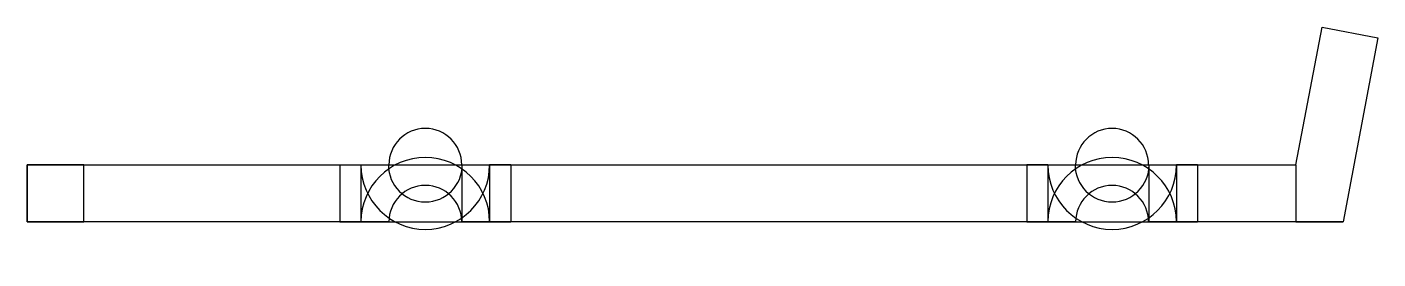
# Model space of a CAD drawing. Header units: millimetres. Extents: x 0 to 237, y -16 to 24.
import ezdxf

# ---------------------------------------------------------------- set-up
doc = ezdxf.new("R2010")
doc.units = ezdxf.units.MM
doc.layers.add('Body', color=7, linetype='CONTINUOUS')

msp = doc.modelspace()

# ---------------------------------------------------------------- linework, layer by layer
at = {"layer": 'Body'}
for p, q in [((223, 0), (227.6, 24.2)), ((223, 0), (227.6, 24.2)), ((223, 0, -10), (227.6, 24.2, -10)), ((223, 0, -10), (227.6, 24.2, -10)), ((223, 0, -50), (227.6, 24.2, -50)), ((223, 0, -50), (227.6, 24.2, -50)), ((227.6, 24.2), (237.424, 22.3326)), ((227.6, 24.2), (227.6, 24.2, -10)), ((227.6, 24.2), (227.6, 24.2, -10)), ((227.6, 24.2), (237.424, 22.3326)), ((227.6, 24.2, -10), (237.424, 22.3326, -10)), ((227.6, 24.2, -10), (227.6, 24.2, -50)), ((227.6, 24.2, -10), (227.6, 24.2, -50)), ((227.6, 24.2, -10), (237.424, 22.3326, -10)), ((227.6, 24.2, -50), (237.424, 22.3326, -50)), ((227.6, 24.2, -50), (237.424, 22.3326, -50)), ((237.424, 22.3326), (231.278, -10)), ((237.424, 22.3326), (231.278, -10)), ((237.424, 22.3326, -10), (231.278, -10, -10)), ((237.424, 22.3326, -10), (231.278, -10, -10)), ((237.424, 22.3326, -50), (231.278, -10, -50)), ((237.424, 22.3326, -50), (231.278, -10, -50)), ((237.424, 22.3326), (237.424, 22.3326, -10)), ((237.424, 22.3326), (237.424, 22.3326, -10)), ((237.424, 22.3326, -10), (237.424, 22.3326, -50)), ((237.424, 22.3326, -10), (237.424, 22.3326, -50)), ((0, 0), (55, 0)), ((0, 0, -10), (10, 0, -10)), ((0, 0), (0, 0, -10)), ((0, 0), (55, 0)), ((0, -10), (0, 0)), ((0, 0, -10), (0, 0, -50)), ((0, 0, -10), (10, 0, -10)), ((10, 0, -50), (0, 0, -50)), ((0, 0), (0, 0, -10)), ((0, -10), (0, 0)), ((0, -10, -10), (0, 0, -10)), ((0, 0, -10), (0, 0, -50)), ((0, -10, -10), (0, 0, -10)), ((0, 0, -50), (0, -10, -50)), ((10, 0, -50), (0, 0, -50)), ((0, 0, -50), (0, -10, -50)), ((10, 0, -10), (55, 0, -10)), ((10, 0, -10), (55, 0, -10)), ((10, -10, -10), (10, 0, -10)), ((10, 0, -10), (10, 0, -50)), ((10, 0, -10), (10, 0, -50)), ((10, -10, -10), (10, 0, -10)), ((10, -10, -50), (10, 0, -50)), ((10, -10, -50), (10, 0, -50)), ((55, 0, -10), (55, 0)), ((55, 0), (55, -10)), ((55, 0), (85, 0)), ((55, 0, -10), (63.5938, 0, -10)), ((55, 0, -10), (55, 0)), ((55, 0), (55, -10)), ((55, 0), (85, 0)), ((55, 0, -10), (63.5938, 0, -10)), ((76.4062, 0, -10), (85, 0, -10)), ((76.4062, 0, -10), (85, 0, -10)), ((85, 0), (85, 0, -10)), ((85, 0), (85, -10)), ((85, 0), (175.7, 0)), ((85, 0, -10), (175.7, 0, -10)), ((85, 0), (85, 0, -10)), ((85, 0), (175.7, 0)), ((85, 0), (85, -10)), ((85, 0, -10), (175.7, 0, -10)), ((175.7, 0, -10), (175.7, 0)), ((175.7, 0), (205.7, 0)), ((175.7, 0, -10), (184.294, 0, -10)), ((175.7, 0, -10), (175.7, 0)), ((175.7, 0), (205.7, 0)), ((175.7, 0, -10), (184.294, 0, -10)), ((197.106, 0, -10), (205.7, 0, -10)), ((197.106, 0, -10), (205.7, 0, -10)), ((205.7, 0), (205.7, 0, -10)), ((205.7, 0), (205.7, -10)), ((205.7, 0), (223, 0)), ((205.7, 0, -10), (223, 0, -10)), ((205.7, 0), (205.7, 0, -10)), ((205.7, 0), (223, 0)), ((205.7, 0), (205.7, -10)), ((205.7, 0, -10), (223, 0, -10)), ((223, 0), (223, 0, -10)), ((223, 0), (223, 0, -10)), ((223, 0, -10), (223, -10, -10)), ((223, 0, -10), (223, 0, -50)), ((223, 0, -10), (223, 0, -50)), ((223, 0, -10), (223, -10, -10)), ((223, 0, -50), (223, -10, -50)), ((223, 0, -50), (223, -10, -50)), ((55, 0, -10), (55, -10, -10)), ((55, 0, -10), (58.6946, 0, -17.8326)), ((55, 0, -10), (55, -10, -10)), ((55, 0, -10), (58.6946, 0, -17.8326)), ((58.6946, 0, -17.8326), (58.6946, -10, -17.8326)), ((58.6946, 0, -17.8326), (58.6946, -10, -17.8326)), ((76.5, -10, -11.1), (76.5, 0, -11.1)), ((76.5, -10, -11.1), (76.5, 0, -11.1)), ((85, 0, -10), (81.3054, 0, -17.8326)), ((81.3054, 0, -17.8326), (81.3054, -10, -17.8326)), ((85, 0, -10), (81.3054, 0, -17.8326)), ((81.3054, 0, -17.8326), (81.3054, -10, -17.8326)), ((85, 0, -10), (85, -10, -10)), ((85, 0, -10), (85, -10, -10)), ((175.7, 0), (175.7, -10)), ((175.7, 0, -10), (175.7, -10, -10)), ((175.7, 0), (175.7, -10)), ((179.395, 0, -17.8326), (175.7, 0, -10)), ((175.7, 0, -10), (175.7, -10, -10)), ((179.395, 0, -17.8326), (175.7, 0, -10)), ((179.395, 0, -17.8326), (179.395, -10, -17.8326)), ((179.395, 0, -17.8326), (179.395, -10, -17.8326)), ((197.2, -10, -11.1), (197.2, 0, -11.1)), ((197.2, -10, -11.1), (197.2, 0, -11.1)), ((205.7, 0, -10), (202.005, 0, -17.8326)), ((202.005, 0, -17.8326), (202.005, -10, -17.8326)), ((205.7, 0, -10), (202.005, 0, -17.8326)), ((202.005, 0, -17.8326), (202.005, -10, -17.8326)), ((205.7, 0, -10), (205.7, -10, -10)), ((205.7, 0, -10), (205.7, -10, -10)), ((55, -10), (0, -10)), ((0, -10), (0, -10, -10)), ((55, -10), (0, -10)), ((0, -10), (0, -10, -10)), ((10, -10, -10), (0, -10, -10)), ((0, -10, -10), (0, -10, -50)), ((0, -10, -50), (10, -10, -50)), ((0, -10, -10), (0, -10, -50)), ((10, -10, -10), (0, -10, -10)), ((0, -10, -50), (10, -10, -50)), ((55, -10, -10), (10, -10, -10)), ((55, -10, -10), (10, -10, -10)), ((10, -10, -10), (10, -10, -50)), ((10, -10, -10), (10, -10, -50)), ((55, -10), (85, -10)), ((55, -10, -10), (55, -10)), ((55, -10, -10), (58.6946, -10, -17.8326)), ((55, -10, -10), (55, -10)), ((63.5938, -10, -10), (55, -10, -10)), ((55, -10), (85, -10)), ((55, -10, -10), (58.6946, -10, -17.8326)), ((63.5938, -10, -10), (55, -10, -10)), ((85, -10, -10), (76.4062, -10, -10)), ((85, -10, -10), (76.4062, -10, -10)), ((85, -10, -10), (81.3054, -10, -17.8326)), ((85, -10, -10), (81.3054, -10, -17.8326)), ((175.7, -10), (85, -10)), ((85, -10), (85, -10, -10)), ((175.7, -10, -10), (85, -10, -10)), ((175.7, -10), (85, -10)), ((85, -10), (85, -10, -10)), ((175.7, -10, -10), (85, -10, -10)), ((175.7, -10), (205.7, -10)), ((175.7, -10, -10), (175.7, -10)), ((179.395, -10, -17.8326), (175.7, -10, -10)), ((175.7, -10, -10), (175.7, -10)), ((184.294, -10, -10), (175.7, -10, -10)), ((175.7, -10), (205.7, -10)), ((179.395, -10, -17.8326), (175.7, -10, -10)), ((184.294, -10, -10), (175.7, -10, -10)), ((205.7, -10, -10), (197.106, -10, -10)), ((205.7, -10, -10), (197.106, -10, -10)), ((205.7, -10, -10), (202.005, -10, -17.8326)), ((205.7, -10, -10), (202.005, -10, -17.8326)), ((231.278, -10), (205.7, -10)), ((205.7, -10), (205.7, -10, -10)), ((223, -10, -10), (205.7, -10, -10)), ((231.278, -10), (205.7, -10)), ((205.7, -10), (205.7, -10, -10)), ((223, -10, -10), (205.7, -10, -10)), ((231.278, -10, -10), (223, -10, -10)), ((223, -10, -10), (223, -10, -50)), ((223, -10, -10), (223, -10, -50)), ((231.278, -10, -10), (223, -10, -10)), ((223, -10, -50), (231.278, -10, -50)), ((223, -10, -50), (231.278, -10, -50)), ((231.278, -10), (231.278, -10, -10)), ((231.278, -10), (231.278, -10, -10)), ((231.278, -10, -10), (231.278, -10, -50)), ((231.278, -10, -10), (231.278, -10, -50))]:
    msp.add_line(p, q, dxfattribs=at)
for centre, radius, start, end in [((70, 0, -11.1), 6.4062, 0, 180), ((70, 0, -11.1), 6.4062, 0, 0), ((70, 0, -11.1), 6.4062, 0, 0), ((70, 0, -11.1), 6.4062, 0, 180), ((190.7, 0, -11.1), 6.4062, 0, 180), ((190.7, 0, -11.1), 6.4062, 0, 0), ((190.7, 0, -11.1), 6.4062, 0, 0), ((190.7, 0, -11.1), 6.4062, 0, 180), ((70, -10, -12.5), 11.3054, 0, 180), ((70, -10, -12.5), 11.3054, 0, 180), ((190.7, -10, -12.5), 11.3054, 0, 180), ((190.7, -10, -12.5), 11.3054, 0, 180), ((70, 0, -12.5), 11.3054, -180, 0), ((70, 0, -12.5), 11.3054, -180, 0), ((70, 0, -11.1), 6.5, 180, 0), ((70, 0, -11.1), 6.5, 180, 0), ((190.7, 0, -12.5), 11.3054, -180, 0), ((190.7, 0, -12.5), 11.3054, -180, 0), ((190.7, 0, -11.1), 6.5, 180, 0), ((190.7, 0, -11.1), 6.5, 180, 0), ((70, -10, -11.1), 6.5, 0, 0), ((70, -10, -11.1), 6.5, 0, 0), ((70, -10, -11.1), 6.4062, 0, 180), ((70, -10, -11.1), 6.4062, 0, 180), ((70, -10, -11.1), 6.4062, 0, 180), ((70, -10, -11.1), 6.4062, 0, 180), ((190.7, -10, -11.1), 6.5, 0, 0), ((190.7, -10, -11.1), 6.5, 0, 0), ((190.7, -10, -11.1), 6.4062, 0, 180), ((190.7, -10, -11.1), 6.4062, 0, 180), ((190.7, -10, -11.1), 6.4062, 0, 180), ((190.7, -10, -11.1), 6.4062, 0, 180)]:
    msp.add_arc(centre, radius, start, end, dxfattribs=at)

doc.saveas('drawing.dxf')
